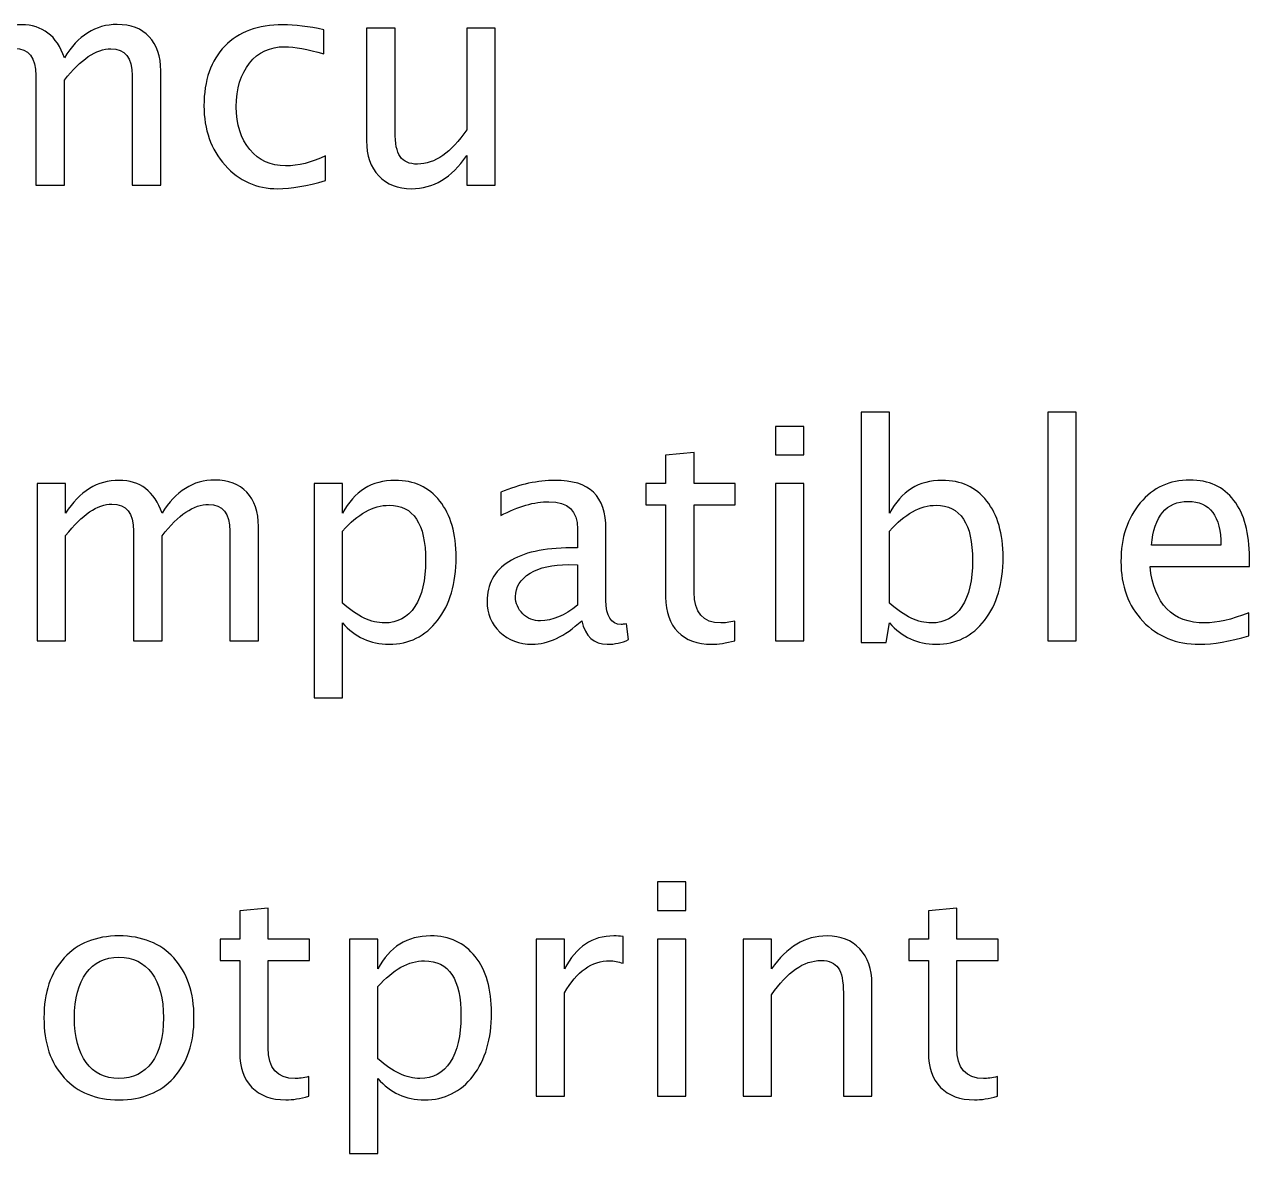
# Model space of a CAD drawing. Header units: centimetres. Extents: x -55 to 43, y -73 to 74.
# Drawn here: x 37.67 to 42.92, y 55.52 to 60.36 of the extents above; entities that cross this region are included whole.
import ezdxf

# ---------------------------------------------------------------- set-up
doc = ezdxf.new("R2010")
doc.units = ezdxf.units.CM
doc.header["$MEASUREMENT"] = 0
doc.layers.add('Layer 1', color=7, linetype='Continuous')

msp = doc.modelspace()

# ---------------------------------------------------------------- linework, layer by layer
at = {"layer": 'Layer 1'}
for points, knots in [([(37.30862, 59.67044), (37.30862, 59.67044), (37.30862, 60.34354), (37.30862, 60.34354), (37.30862, 60.34354), (37.30862, 60.34354), (37.43054, 60.34354), (37.43054, 60.34354), (37.43054, 60.34354), (37.43054, 60.34354), (37.43054, 60.21633), (37.43054, 60.21633), (37.43054, 60.21633), (37.49002, 60.31052), (37.56622, 60.35751), (37.65956, 60.35751), (37.65956, 60.35751), (37.74952, 60.35751), (37.81069, 60.31052), (37.84329, 60.21633), (37.84329, 60.21633), (37.90108, 60.31137), (37.97643, 60.35878), (38.06893, 60.35878), (38.06893, 60.35878), (38.12798, 60.35878), (38.17391, 60.34142), (38.20672, 60.3065), (38.20672, 60.3065), (38.23953, 60.27157), (38.25604, 60.22268), (38.25604, 60.15981), (38.25604, 60.15981), (38.25604, 60.15981), (38.25604, 59.67044), (38.25604, 59.67044), (38.25604, 59.67044), (38.25604, 59.67044), (38.13412, 59.67044), (38.13412, 59.67044), (38.13412, 59.67044), (38.13412, 59.67044), (38.13412, 60.13971), (38.13412, 60.13971), (38.13412, 60.13971), (38.13412, 60.21633), (38.10364, 60.25464), (38.04268, 60.25464), (38.04268, 60.25464), (37.97939, 60.25464), (37.91293, 60.20998), (37.84329, 60.12044), (37.84329, 60.12044), (37.84329, 60.12044), (37.84329, 59.67044), (37.84329, 59.67044), (37.84329, 59.67044), (37.84329, 59.67044), (37.72137, 59.67044), (37.72137, 59.67044), (37.72137, 59.67044), (37.72137, 59.67044), (37.72137, 60.14013), (37.72137, 60.14013), (37.72137, 60.14013), (37.72137, 60.21739), (37.69047, 60.25591), (37.62845, 60.25591), (37.62845, 60.25591), (37.56685, 60.25591), (37.50081, 60.21104), (37.43054, 60.12108), (37.43054, 60.12108), (37.43054, 60.12108), (37.43054, 59.67044), (37.43054, 59.67044), (37.43054, 59.67044), (37.43054, 59.67044), (37.30862, 59.67044), (37.30862, 59.67044)], [0, 0, 0, 0, 0.047619, 0.047619, 0.047619, 0.047619, 0.0952381, 0.0952381, 0.0952381, 0.0952381, 0.1428571, 0.1428571, 0.1428571, 0.1428571, 0.1904762, 0.1904762, 0.1904762, 0.1904762, 0.2380952, 0.2380952, 0.2380952, 0.2380952, 0.2857143, 0.2857143, 0.2857143, 0.2857143, 0.3333333, 0.3333333, 0.3333333, 0.3333333, 0.3809524, 0.3809524, 0.3809524, 0.3809524, 0.4285714, 0.4285714, 0.4285714, 0.4285714, 0.4761905, 0.4761905, 0.4761905, 0.4761905, 0.5238095, 0.5238095, 0.5238095, 0.5238095, 0.5714286, 0.5714286, 0.5714286, 0.5714286, 0.6190476, 0.6190476, 0.6190476, 0.6190476, 0.6666667, 0.6666667, 0.6666667, 0.6666667, 0.7142857, 0.7142857, 0.7142857, 0.7142857, 0.7619048, 0.7619048, 0.7619048, 0.7619048, 0.8095238, 0.8095238, 0.8095238, 0.8095238, 0.8571429, 0.8571429, 0.8571429, 0.8571429, 0.9047619, 0.9047619, 0.9047619, 0.9047619, 1, 1, 1, 1]), ([(38.96174, 59.69076), (38.88279, 59.66705), (38.81463, 59.6552), (38.75727, 59.6552), (38.75727, 59.6552), (38.66625, 59.6552), (38.5909, 59.68886), (38.531, 59.75595), (38.531, 59.75595), (38.4711, 59.82326), (38.44104, 59.90814), (38.44104, 60.01038), (38.44104, 60.01038), (38.44104, 60.1196), (38.47067, 60.2049), (38.52994, 60.26586), (38.52994, 60.26586), (38.58921, 60.32703), (38.67197, 60.35751), (38.77823, 60.35751), (38.77823, 60.35751), (38.83051, 60.35751), (38.88935, 60.35031), (38.95412, 60.33592), (38.95412, 60.33592), (38.95412, 60.33592), (38.95412, 60.23305), (38.95412, 60.23305), (38.95412, 60.23305), (38.88533, 60.25337), (38.82924, 60.26353), (38.78606, 60.26353), (38.78606, 60.26353), (38.7234, 60.26353), (38.67324, 60.24004), (38.63577, 60.19326), (38.63577, 60.19326), (38.59831, 60.14648), (38.57947, 60.08404), (38.57947, 60.00614), (38.57947, 60.00614), (38.57947, 59.93058), (38.59894, 59.86962), (38.63768, 59.82284), (38.63768, 59.82284), (38.67641, 59.77627), (38.727, 59.75299), (38.78987, 59.75299), (38.78987, 59.75299), (38.84554, 59.75299), (38.90269, 59.76738), (38.96174, 59.79617), (38.96174, 59.79617), (38.96174, 59.79617), (38.96174, 59.69076), (38.96174, 59.69076)], [0, 0, 0, 0, 0.0666667, 0.0666667, 0.0666667, 0.0666667, 0.1333333, 0.1333333, 0.1333333, 0.1333333, 0.2, 0.2, 0.2, 0.2, 0.2666667, 0.2666667, 0.2666667, 0.2666667, 0.3333333, 0.3333333, 0.3333333, 0.3333333, 0.4, 0.4, 0.4, 0.4, 0.4666667, 0.4666667, 0.4666667, 0.4666667, 0.5333333, 0.5333333, 0.5333333, 0.5333333, 0.6, 0.6, 0.6, 0.6, 0.6666667, 0.6666667, 0.6666667, 0.6666667, 0.7333333, 0.7333333, 0.7333333, 0.7333333, 0.8, 0.8, 0.8, 0.8, 0.8666667, 0.8666667, 0.8666667, 0.8666667, 1, 1, 1, 1]), ([(39.56647, 59.67044), (39.56647, 59.67044), (39.56647, 59.79702), (39.56647, 59.79702), (39.56647, 59.79702), (39.50149, 59.7024), (39.42254, 59.6552), (39.32983, 59.6552), (39.32983, 59.6552), (39.27098, 59.6552), (39.22421, 59.67362), (39.18949, 59.71066), (39.18949, 59.71066), (39.15457, 59.7477), (39.13721, 59.79744), (39.13721, 59.86031), (39.13721, 59.86031), (39.13721, 59.86031), (39.13721, 60.34354), (39.13721, 60.34354), (39.13721, 60.34354), (39.13721, 60.34354), (39.25913, 60.34354), (39.25913, 60.34354), (39.25913, 60.34354), (39.25913, 60.34354), (39.25913, 59.9001), (39.25913, 59.9001), (39.25913, 59.9001), (39.25913, 59.84951), (39.26654, 59.81374), (39.28114, 59.79257), (39.28114, 59.79257), (39.29596, 59.77119), (39.32051, 59.76061), (39.35502, 59.76061), (39.35502, 59.76061), (39.42952, 59.76061), (39.50022, 59.80951), (39.56647, 59.90751), (39.56647, 59.90751), (39.56647, 59.90751), (39.56647, 60.34354), (39.56647, 60.34354), (39.56647, 60.34354), (39.56647, 60.34354), (39.68839, 60.34354), (39.68839, 60.34354), (39.68839, 60.34354), (39.68839, 60.34354), (39.68839, 59.67044), (39.68839, 59.67044), (39.68839, 59.67044), (39.68839, 59.67044), (39.56647, 59.67044), (39.56647, 59.67044)], [0, 0, 0, 0, 0.0666667, 0.0666667, 0.0666667, 0.0666667, 0.1333333, 0.1333333, 0.1333333, 0.1333333, 0.2, 0.2, 0.2, 0.2, 0.2666667, 0.2666667, 0.2666667, 0.2666667, 0.3333333, 0.3333333, 0.3333333, 0.3333333, 0.4, 0.4, 0.4, 0.4, 0.4666667, 0.4666667, 0.4666667, 0.4666667, 0.5333333, 0.5333333, 0.5333333, 0.5333333, 0.6, 0.6, 0.6, 0.6, 0.6666667, 0.6666667, 0.6666667, 0.6666667, 0.7333333, 0.7333333, 0.7333333, 0.7333333, 0.8, 0.8, 0.8, 0.8, 0.8666667, 0.8666667, 0.8666667, 0.8666667, 1, 1, 1, 1]), ([(41.25495, 57.71125), (41.25495, 57.71125), (41.25495, 58.69804), (41.25495, 58.69804), (41.25495, 58.69804), (41.25495, 58.69804), (41.37687, 58.69804), (41.37687, 58.69804), (41.37687, 58.69804), (41.37687, 58.69804), (41.37687, 58.26476), (41.37687, 58.26476), (41.37687, 58.26476), (41.42682, 58.35895), (41.50197, 58.40594), (41.60208, 58.40594), (41.60208, 58.40594), (41.68315, 58.40594), (41.74686, 58.37652), (41.79343, 58.31746), (41.79343, 58.31746), (41.84, 58.25841), (41.86328, 58.17776), (41.86328, 58.07553), (41.86328, 58.07553), (41.86328, 57.96419), (41.83682, 57.87423), (41.78412, 57.80608), (41.78412, 57.80608), (41.73141, 57.73771), (41.66199, 57.70363), (41.57605, 57.70363), (41.57605, 57.70363), (41.49625, 57.70363), (41.42979, 57.73411), (41.37687, 57.79528), (41.37687, 57.79528), (41.37687, 57.79528), (41.36205, 57.71125), (41.36205, 57.71125), (41.36205, 57.71125), (41.36205, 57.71125), (41.25495, 57.71125), (41.25495, 57.71125)], [0, 0, 0, 0, 0.0833333, 0.0833333, 0.0833333, 0.0833333, 0.1666667, 0.1666667, 0.1666667, 0.1666667, 0.25, 0.25, 0.25, 0.25, 0.3333333, 0.3333333, 0.3333333, 0.3333333, 0.4166667, 0.4166667, 0.4166667, 0.4166667, 0.5, 0.5, 0.5, 0.5, 0.5833333, 0.5833333, 0.5833333, 0.5833333, 0.6666667, 0.6666667, 0.6666667, 0.6666667, 0.75, 0.75, 0.75, 0.75, 0.8333333, 0.8333333, 0.8333333, 0.8333333, 1, 1, 1, 1]), ([(42.0542, 57.71887), (42.0542, 57.71887), (42.0542, 58.69804), (42.0542, 58.69804), (42.0542, 58.69804), (42.0542, 58.69804), (42.17612, 58.69804), (42.17612, 58.69804), (42.17612, 58.69804), (42.17612, 58.69804), (42.17612, 57.71887), (42.17612, 57.71887), (42.17612, 57.71887), (42.17612, 57.71887), (42.0542, 57.71887), (42.0542, 57.71887)], [0, 0, 0, 0, 0.2, 0.2, 0.2, 0.2, 0.4, 0.4, 0.4, 0.4, 0.6, 0.6, 0.6, 0.6, 1, 1, 1, 1]), ([(40.88792, 58.51516), (40.88792, 58.51516), (40.88792, 58.63708), (40.88792, 58.63708), (40.88792, 58.63708), (40.88792, 58.63708), (41.00984, 58.63708), (41.00984, 58.63708), (41.00984, 58.63708), (41.00984, 58.63708), (41.00984, 58.51516), (41.00984, 58.51516), (41.00984, 58.51516), (41.00984, 58.51516), (40.88792, 58.51516), (40.88792, 58.51516)], [0, 0, 0, 0, 0.2, 0.2, 0.2, 0.2, 0.4, 0.4, 0.4, 0.4, 0.6, 0.6, 0.6, 0.6, 1, 1, 1, 1]), ([(40.71393, 57.71908), (40.67625, 57.70871), (40.64345, 57.70363), (40.61572, 57.70363), (40.61572, 57.70363), (40.55349, 57.70363), (40.50502, 57.72141), (40.4703, 57.75697), (40.4703, 57.75697), (40.43538, 57.79253), (40.41802, 57.84185), (40.41802, 57.90514), (40.41802, 57.90514), (40.41802, 57.90514), (40.41802, 58.30053), (40.41802, 58.30053), (40.41802, 58.30053), (40.41802, 58.30053), (40.33378, 58.30053), (40.33378, 58.30053), (40.33378, 58.30053), (40.33378, 58.30053), (40.33378, 58.39197), (40.33378, 58.39197), (40.33378, 58.39197), (40.33378, 58.39197), (40.41802, 58.39197), (40.41802, 58.39197), (40.41802, 58.39197), (40.41802, 58.39197), (40.41802, 58.51368), (40.41802, 58.51368), (40.41802, 58.51368), (40.41802, 58.51368), (40.53994, 58.52532), (40.53994, 58.52532), (40.53994, 58.52532), (40.53994, 58.52532), (40.53994, 58.39197), (40.53994, 58.39197), (40.53994, 58.39197), (40.53994, 58.39197), (40.71647, 58.39197), (40.71647, 58.39197), (40.71647, 58.39197), (40.71647, 58.39197), (40.71647, 58.30053), (40.71647, 58.30053), (40.71647, 58.30053), (40.71647, 58.30053), (40.53994, 58.30053), (40.53994, 58.30053), (40.53994, 58.30053), (40.53994, 58.30053), (40.53994, 57.92715), (40.53994, 57.92715), (40.53994, 57.92715), (40.53994, 57.8391), (40.57825, 57.79507), (40.65466, 57.79507), (40.65466, 57.79507), (40.67096, 57.79507), (40.69065, 57.79782), (40.71393, 57.80311), (40.71393, 57.80311), (40.71393, 57.80311), (40.71393, 57.71908), (40.71393, 57.71908)], [0, 0, 0, 0, 0.0555556, 0.0555556, 0.0555556, 0.0555556, 0.1111111, 0.1111111, 0.1111111, 0.1111111, 0.1666667, 0.1666667, 0.1666667, 0.1666667, 0.2222222, 0.2222222, 0.2222222, 0.2222222, 0.2777778, 0.2777778, 0.2777778, 0.2777778, 0.3333333, 0.3333333, 0.3333333, 0.3333333, 0.3888889, 0.3888889, 0.3888889, 0.3888889, 0.4444444, 0.4444444, 0.4444444, 0.4444444, 0.5, 0.5, 0.5, 0.5, 0.5555556, 0.5555556, 0.5555556, 0.5555556, 0.6111111, 0.6111111, 0.6111111, 0.6111111, 0.6666667, 0.6666667, 0.6666667, 0.6666667, 0.7222222, 0.7222222, 0.7222222, 0.7222222, 0.7777778, 0.7777778, 0.7777778, 0.7777778, 0.8333333, 0.8333333, 0.8333333, 0.8333333, 0.8888889, 0.8888889, 0.8888889, 0.8888889, 1, 1, 1, 1]), ([(37.72668, 57.71887), (37.72668, 57.71887), (37.72668, 58.39197), (37.72668, 58.39197), (37.72668, 58.39197), (37.72668, 58.39197), (37.8486, 58.39197), (37.8486, 58.39197), (37.8486, 58.39197), (37.8486, 58.39197), (37.8486, 58.26476), (37.8486, 58.26476), (37.8486, 58.26476), (37.90808, 58.35895), (37.98428, 58.40594), (38.07762, 58.40594), (38.07762, 58.40594), (38.16758, 58.40594), (38.22875, 58.35895), (38.26135, 58.26476), (38.26135, 58.26476), (38.31914, 58.3598), (38.39449, 58.40721), (38.48699, 58.40721), (38.48699, 58.40721), (38.54604, 58.40721), (38.59197, 58.38985), (38.62478, 58.35493), (38.62478, 58.35493), (38.65759, 58.32), (38.6741, 58.27111), (38.6741, 58.20824), (38.6741, 58.20824), (38.6741, 58.20824), (38.6741, 57.71887), (38.6741, 57.71887), (38.6741, 57.71887), (38.6741, 57.71887), (38.55218, 57.71887), (38.55218, 57.71887), (38.55218, 57.71887), (38.55218, 57.71887), (38.55218, 58.18814), (38.55218, 58.18814), (38.55218, 58.18814), (38.55218, 58.26476), (38.5217, 58.30307), (38.46074, 58.30307), (38.46074, 58.30307), (38.39745, 58.30307), (38.33099, 58.25841), (38.26135, 58.16887), (38.26135, 58.16887), (38.26135, 58.16887), (38.26135, 57.71887), (38.26135, 57.71887), (38.26135, 57.71887), (38.26135, 57.71887), (38.13943, 57.71887), (38.13943, 57.71887), (38.13943, 57.71887), (38.13943, 57.71887), (38.13943, 58.18856), (38.13943, 58.18856), (38.13943, 58.18856), (38.13943, 58.26582), (38.10853, 58.30434), (38.04651, 58.30434), (38.04651, 58.30434), (37.98491, 58.30434), (37.91887, 58.25947), (37.8486, 58.16951), (37.8486, 58.16951), (37.8486, 58.16951), (37.8486, 57.71887), (37.8486, 57.71887), (37.8486, 57.71887), (37.8486, 57.71887), (37.72668, 57.71887), (37.72668, 57.71887)], [0, 0, 0, 0, 0.047619, 0.047619, 0.047619, 0.047619, 0.0952381, 0.0952381, 0.0952381, 0.0952381, 0.1428571, 0.1428571, 0.1428571, 0.1428571, 0.1904762, 0.1904762, 0.1904762, 0.1904762, 0.2380952, 0.2380952, 0.2380952, 0.2380952, 0.2857143, 0.2857143, 0.2857143, 0.2857143, 0.3333333, 0.3333333, 0.3333333, 0.3333333, 0.3809524, 0.3809524, 0.3809524, 0.3809524, 0.4285714, 0.4285714, 0.4285714, 0.4285714, 0.4761905, 0.4761905, 0.4761905, 0.4761905, 0.5238095, 0.5238095, 0.5238095, 0.5238095, 0.5714286, 0.5714286, 0.5714286, 0.5714286, 0.6190476, 0.6190476, 0.6190476, 0.6190476, 0.6666667, 0.6666667, 0.6666667, 0.6666667, 0.7142857, 0.7142857, 0.7142857, 0.7142857, 0.7619048, 0.7619048, 0.7619048, 0.7619048, 0.8095238, 0.8095238, 0.8095238, 0.8095238, 0.8571429, 0.8571429, 0.8571429, 0.8571429, 0.9047619, 0.9047619, 0.9047619, 0.9047619, 1, 1, 1, 1]), ([(38.91244, 57.47376), (38.91244, 57.47376), (38.91244, 58.39197), (38.91244, 58.39197), (38.91244, 58.39197), (38.91244, 58.39197), (39.03436, 58.39197), (39.03436, 58.39197), (39.03436, 58.39197), (39.03436, 58.39197), (39.03436, 58.26476), (39.03436, 58.26476), (39.03436, 58.26476), (39.08431, 58.35895), (39.15946, 58.40594), (39.25957, 58.40594), (39.25957, 58.40594), (39.34064, 58.40594), (39.40435, 58.37652), (39.45092, 58.31746), (39.45092, 58.31746), (39.49749, 58.25841), (39.52077, 58.17776), (39.52077, 58.07553), (39.52077, 58.07553), (39.52077, 57.96419), (39.49431, 57.87423), (39.44161, 57.80608), (39.44161, 57.80608), (39.3889, 57.73771), (39.31948, 57.70363), (39.23354, 57.70363), (39.23354, 57.70363), (39.15374, 57.70363), (39.08728, 57.73411), (39.03436, 57.79528), (39.03436, 57.79528), (39.03436, 57.79528), (39.03436, 57.47376), (39.03436, 57.47376), (39.03436, 57.47376), (39.03436, 57.47376), (38.91244, 57.47376), (38.91244, 57.47376)], [0, 0, 0, 0, 0.0833333, 0.0833333, 0.0833333, 0.0833333, 0.1666667, 0.1666667, 0.1666667, 0.1666667, 0.25, 0.25, 0.25, 0.25, 0.3333333, 0.3333333, 0.3333333, 0.3333333, 0.4166667, 0.4166667, 0.4166667, 0.4166667, 0.5, 0.5, 0.5, 0.5, 0.5833333, 0.5833333, 0.5833333, 0.5833333, 0.6666667, 0.6666667, 0.6666667, 0.6666667, 0.75, 0.75, 0.75, 0.75, 0.8333333, 0.8333333, 0.8333333, 0.8333333, 1, 1, 1, 1]), ([(40.05861, 57.8046), (39.98538, 57.73729), (39.91489, 57.70363), (39.84716, 57.70363), (39.84716, 57.70363), (39.79149, 57.70363), (39.74513, 57.72099), (39.70852, 57.75591), (39.70852, 57.75591), (39.67169, 57.79084), (39.65327, 57.83486), (39.65327, 57.88799), (39.65327, 57.88799), (39.65327, 57.96144), (39.68417, 58.01796), (39.74598, 58.05733), (39.74598, 58.05733), (39.80779, 58.0967), (39.89648, 58.11638), (40.01205, 58.11638), (40.01205, 58.11638), (40.01205, 58.11638), (40.04062, 58.11638), (40.04062, 58.11638), (40.04062, 58.11638), (40.04062, 58.11638), (40.04062, 58.19745), (40.04062, 58.19745), (40.04062, 58.19745), (40.04062, 58.27555), (39.99998, 58.3145), (39.91849, 58.3145), (39.91849, 58.3145), (39.85541, 58.3145), (39.78641, 58.2946), (39.71169, 58.25481), (39.71169, 58.25481), (39.71169, 58.25481), (39.71169, 58.35514), (39.71169, 58.35514), (39.71169, 58.35514), (39.79382, 58.38901), (39.87129, 58.40594), (39.94389, 58.40594), (39.94389, 58.40594), (40.01861, 58.40594), (40.07385, 58.38901), (40.1092, 58.35493), (40.1092, 58.35493), (40.14476, 58.32085), (40.16254, 58.26836), (40.16254, 58.19745), (40.16254, 58.19745), (40.16254, 58.19745), (40.16254, 57.89328), (40.16254, 57.89328), (40.16254, 57.89328), (40.16254, 57.82365), (40.18392, 57.78872), (40.22689, 57.78872), (40.22689, 57.78872), (40.23218, 57.78872), (40.24001, 57.78957), (40.25038, 57.79126), (40.25038, 57.79126), (40.25038, 57.79126), (40.25906, 57.72353), (40.25906, 57.72353), (40.25906, 57.72353), (40.23133, 57.71019), (40.20085, 57.70363), (40.16741, 57.70363), (40.16741, 57.70363), (40.11047, 57.70363), (40.07428, 57.73729), (40.05861, 57.8046)], [0, 0, 0, 0, 0.05, 0.05, 0.05, 0.05, 0.1, 0.1, 0.1, 0.1, 0.15, 0.15, 0.15, 0.15, 0.2, 0.2, 0.2, 0.2, 0.25, 0.25, 0.25, 0.25, 0.3, 0.3, 0.3, 0.3, 0.35, 0.35, 0.35, 0.35, 0.4, 0.4, 0.4, 0.4, 0.45, 0.45, 0.45, 0.45, 0.5, 0.5, 0.5, 0.5, 0.55, 0.55, 0.55, 0.55, 0.6, 0.6, 0.6, 0.6, 0.65, 0.65, 0.65, 0.65, 0.7, 0.7, 0.7, 0.7, 0.75, 0.75, 0.75, 0.75, 0.8, 0.8, 0.8, 0.8, 0.85, 0.85, 0.85, 0.85, 0.9, 0.9, 0.9, 0.9, 1, 1, 1, 1]), ([(40.88792, 57.71887), (40.88792, 57.71887), (40.88792, 58.39197), (40.88792, 58.39197), (40.88792, 58.39197), (40.88792, 58.39197), (41.00984, 58.39197), (41.00984, 58.39197), (41.00984, 58.39197), (41.00984, 58.39197), (41.00984, 57.71887), (41.00984, 57.71887), (41.00984, 57.71887), (41.00984, 57.71887), (40.88792, 57.71887), (40.88792, 57.71887)], [0, 0, 0, 0, 0.2, 0.2, 0.2, 0.2, 0.4, 0.4, 0.4, 0.4, 0.6, 0.6, 0.6, 0.6, 1, 1, 1, 1]), ([(42.91526, 57.74046), (42.83335, 57.71591), (42.76328, 57.70363), (42.70486, 57.70363), (42.70486, 57.70363), (42.60517, 57.70363), (42.5241, 57.73665), (42.46166, 57.80248), (42.46166, 57.80248), (42.39922, 57.86831), (42.36789, 57.95361), (42.36789, 58.0586), (42.36789, 58.0586), (42.36789, 58.16041), (42.39541, 58.24402), (42.45065, 58.30942), (42.45065, 58.30942), (42.5059, 58.37461), (42.57659, 58.40721), (42.66274, 58.40721), (42.66274, 58.40721), (42.74423, 58.40721), (42.80731, 58.37821), (42.85176, 58.32022), (42.85176, 58.32022), (42.89621, 58.26222), (42.91844, 58.18009), (42.91844, 58.07362), (42.91844, 58.07362), (42.91844, 58.07362), (42.9178, 58.03637), (42.9178, 58.03637), (42.9178, 58.03637), (42.9178, 58.03637), (42.49235, 58.03637), (42.49235, 58.03637), (42.49235, 58.03637), (42.51013, 57.8755), (42.58866, 57.79507), (42.72772, 57.79507), (42.72772, 57.79507), (42.77874, 57.79507), (42.84118, 57.80946), (42.91526, 57.83825), (42.91526, 57.83825), (42.91526, 57.83825), (42.91526, 57.74046), (42.91526, 57.74046)], [0, 0, 0, 0, 0.0769231, 0.0769231, 0.0769231, 0.0769231, 0.1538462, 0.1538462, 0.1538462, 0.1538462, 0.2307692, 0.2307692, 0.2307692, 0.2307692, 0.3076923, 0.3076923, 0.3076923, 0.3076923, 0.3846154, 0.3846154, 0.3846154, 0.3846154, 0.4615385, 0.4615385, 0.4615385, 0.4615385, 0.5384615, 0.5384615, 0.5384615, 0.5384615, 0.6153846, 0.6153846, 0.6153846, 0.6153846, 0.6923077, 0.6923077, 0.6923077, 0.6923077, 0.7692308, 0.7692308, 0.7692308, 0.7692308, 0.8461538, 0.8461538, 0.8461538, 0.8461538, 1, 1, 1, 1]), ([(39.03436, 57.87931), (39.09723, 57.82322), (39.15713, 57.79507), (39.21407, 57.79507), (39.21407, 57.79507), (39.27016, 57.79507), (39.31355, 57.81857), (39.34403, 57.86534), (39.34403, 57.86534), (39.37472, 57.91212), (39.38996, 57.97795), (39.38996, 58.06304), (39.38996, 58.06304), (39.38996, 58.22052), (39.33789, 58.29926), (39.23375, 58.29926), (39.23375, 58.29926), (39.16559, 58.29926), (39.09913, 58.26243), (39.03436, 58.18856), (39.03436, 58.18856), (39.03436, 58.18856), (39.03436, 57.87931), (39.03436, 57.87931)], [0, 0, 0, 0, 0.1428571, 0.1428571, 0.1428571, 0.1428571, 0.2857143, 0.2857143, 0.2857143, 0.2857143, 0.4285714, 0.4285714, 0.4285714, 0.4285714, 0.5714286, 0.5714286, 0.5714286, 0.5714286, 0.7142857, 0.7142857, 0.7142857, 0.7142857, 1, 1, 1, 1]), ([(41.37687, 57.87931), (41.43974, 57.82322), (41.49964, 57.79507), (41.55658, 57.79507), (41.55658, 57.79507), (41.61267, 57.79507), (41.65606, 57.81857), (41.68654, 57.86534), (41.68654, 57.86534), (41.71723, 57.91212), (41.73247, 57.97795), (41.73247, 58.06304), (41.73247, 58.06304), (41.73247, 58.22052), (41.6804, 58.29926), (41.57626, 58.29926), (41.57626, 58.29926), (41.5081, 58.29926), (41.44164, 58.26243), (41.37687, 58.18856), (41.37687, 58.18856), (41.37687, 58.18856), (41.37687, 57.87931), (41.37687, 57.87931)], [0, 0, 0, 0, 0.1428571, 0.1428571, 0.1428571, 0.1428571, 0.2857143, 0.2857143, 0.2857143, 0.2857143, 0.4285714, 0.4285714, 0.4285714, 0.4285714, 0.5714286, 0.5714286, 0.5714286, 0.5714286, 0.7142857, 0.7142857, 0.7142857, 0.7142857, 1, 1, 1, 1]), ([(42.4987, 58.12781), (42.4987, 58.12781), (42.79588, 58.12781), (42.79588, 58.12781), (42.79588, 58.12781), (42.79588, 58.25312), (42.7491, 58.31577), (42.65576, 58.31577), (42.65576, 58.31577), (42.56178, 58.31577), (42.5095, 58.25312), (42.4987, 58.12781)], [0, 0, 0, 0, 0.25, 0.25, 0.25, 0.25, 0.5, 0.5, 0.5, 0.5, 1, 1, 1, 1]), ([(40.04062, 57.87106), (40.04062, 57.87106), (40.04062, 58.04399), (40.04062, 58.04399), (40.04062, 58.04399), (40.04062, 58.04399), (40.00146, 58.04526), (40.00146, 58.04526), (40.00146, 58.04526), (39.93373, 58.04526), (39.87912, 58.03277), (39.83742, 58.0078), (39.83742, 58.0078), (39.79593, 57.98261), (39.77519, 57.94938), (39.77519, 57.90789), (39.77519, 57.90789), (39.77519, 57.87889), (39.78556, 57.85434), (39.80609, 57.83423), (39.80609, 57.83423), (39.82684, 57.81412), (39.85203, 57.80396), (39.88187, 57.80396), (39.88187, 57.80396), (39.93267, 57.80396), (39.98559, 57.8264), (40.04062, 57.87106)], [0, 0, 0, 0, 0.125, 0.125, 0.125, 0.125, 0.25, 0.25, 0.25, 0.25, 0.375, 0.375, 0.375, 0.375, 0.5, 0.5, 0.5, 0.5, 0.625, 0.625, 0.625, 0.625, 0.75, 0.75, 0.75, 0.75, 1, 1, 1, 1]), ([(40.38298, 56.56359), (40.38298, 56.56359), (40.38298, 56.68551), (40.38298, 56.68551), (40.38298, 56.68551), (40.38298, 56.68551), (40.5049, 56.68551), (40.5049, 56.68551), (40.5049, 56.68551), (40.5049, 56.68551), (40.5049, 56.56359), (40.5049, 56.56359), (40.5049, 56.56359), (40.5049, 56.56359), (40.38298, 56.56359), (40.38298, 56.56359)], [0, 0, 0, 0, 0.2, 0.2, 0.2, 0.2, 0.4, 0.4, 0.4, 0.4, 0.6, 0.6, 0.6, 0.6, 1, 1, 1, 1]), ([(38.8901, 55.76751), (38.85242, 55.75714), (38.81962, 55.75206), (38.79189, 55.75206), (38.79189, 55.75206), (38.72966, 55.75206), (38.68119, 55.76984), (38.64647, 55.8054), (38.64647, 55.8054), (38.61155, 55.84096), (38.59419, 55.89028), (38.59419, 55.95357), (38.59419, 55.95357), (38.59419, 55.95357), (38.59419, 56.34896), (38.59419, 56.34896), (38.59419, 56.34896), (38.59419, 56.34896), (38.50995, 56.34896), (38.50995, 56.34896), (38.50995, 56.34896), (38.50995, 56.34896), (38.50995, 56.4404), (38.50995, 56.4404), (38.50995, 56.4404), (38.50995, 56.4404), (38.59419, 56.4404), (38.59419, 56.4404), (38.59419, 56.4404), (38.59419, 56.4404), (38.59419, 56.56211), (38.59419, 56.56211), (38.59419, 56.56211), (38.59419, 56.56211), (38.71611, 56.57375), (38.71611, 56.57375), (38.71611, 56.57375), (38.71611, 56.57375), (38.71611, 56.4404), (38.71611, 56.4404), (38.71611, 56.4404), (38.71611, 56.4404), (38.89264, 56.4404), (38.89264, 56.4404), (38.89264, 56.4404), (38.89264, 56.4404), (38.89264, 56.34896), (38.89264, 56.34896), (38.89264, 56.34896), (38.89264, 56.34896), (38.71611, 56.34896), (38.71611, 56.34896), (38.71611, 56.34896), (38.71611, 56.34896), (38.71611, 55.97558), (38.71611, 55.97558), (38.71611, 55.97558), (38.71611, 55.88753), (38.75442, 55.8435), (38.83083, 55.8435), (38.83083, 55.8435), (38.84713, 55.8435), (38.86682, 55.84625), (38.8901, 55.85154), (38.8901, 55.85154), (38.8901, 55.85154), (38.8901, 55.76751), (38.8901, 55.76751)], [0, 0, 0, 0, 0.0555556, 0.0555556, 0.0555556, 0.0555556, 0.1111111, 0.1111111, 0.1111111, 0.1111111, 0.1666667, 0.1666667, 0.1666667, 0.1666667, 0.2222222, 0.2222222, 0.2222222, 0.2222222, 0.2777778, 0.2777778, 0.2777778, 0.2777778, 0.3333333, 0.3333333, 0.3333333, 0.3333333, 0.3888889, 0.3888889, 0.3888889, 0.3888889, 0.4444444, 0.4444444, 0.4444444, 0.4444444, 0.5, 0.5, 0.5, 0.5, 0.5555556, 0.5555556, 0.5555556, 0.5555556, 0.6111111, 0.6111111, 0.6111111, 0.6111111, 0.6666667, 0.6666667, 0.6666667, 0.6666667, 0.7222222, 0.7222222, 0.7222222, 0.7222222, 0.7777778, 0.7777778, 0.7777778, 0.7777778, 0.8333333, 0.8333333, 0.8333333, 0.8333333, 0.8888889, 0.8888889, 0.8888889, 0.8888889, 1, 1, 1, 1]), ([(41.83925, 55.76751), (41.80157, 55.75714), (41.76877, 55.75206), (41.74104, 55.75206), (41.74104, 55.75206), (41.67881, 55.75206), (41.63034, 55.76984), (41.59562, 55.8054), (41.59562, 55.8054), (41.5607, 55.84096), (41.54334, 55.89028), (41.54334, 55.95357), (41.54334, 55.95357), (41.54334, 55.95357), (41.54334, 56.34896), (41.54334, 56.34896), (41.54334, 56.34896), (41.54334, 56.34896), (41.4591, 56.34896), (41.4591, 56.34896), (41.4591, 56.34896), (41.4591, 56.34896), (41.4591, 56.4404), (41.4591, 56.4404), (41.4591, 56.4404), (41.4591, 56.4404), (41.54334, 56.4404), (41.54334, 56.4404), (41.54334, 56.4404), (41.54334, 56.4404), (41.54334, 56.56211), (41.54334, 56.56211), (41.54334, 56.56211), (41.54334, 56.56211), (41.66526, 56.57375), (41.66526, 56.57375), (41.66526, 56.57375), (41.66526, 56.57375), (41.66526, 56.4404), (41.66526, 56.4404), (41.66526, 56.4404), (41.66526, 56.4404), (41.84179, 56.4404), (41.84179, 56.4404), (41.84179, 56.4404), (41.84179, 56.4404), (41.84179, 56.34896), (41.84179, 56.34896), (41.84179, 56.34896), (41.84179, 56.34896), (41.66526, 56.34896), (41.66526, 56.34896), (41.66526, 56.34896), (41.66526, 56.34896), (41.66526, 55.97558), (41.66526, 55.97558), (41.66526, 55.97558), (41.66526, 55.88753), (41.70357, 55.8435), (41.77998, 55.8435), (41.77998, 55.8435), (41.79628, 55.8435), (41.81597, 55.84625), (41.83925, 55.85154), (41.83925, 55.85154), (41.83925, 55.85154), (41.83925, 55.76751), (41.83925, 55.76751)], [0, 0, 0, 0, 0.0555556, 0.0555556, 0.0555556, 0.0555556, 0.1111111, 0.1111111, 0.1111111, 0.1111111, 0.1666667, 0.1666667, 0.1666667, 0.1666667, 0.2222222, 0.2222222, 0.2222222, 0.2222222, 0.2777778, 0.2777778, 0.2777778, 0.2777778, 0.3333333, 0.3333333, 0.3333333, 0.3333333, 0.3888889, 0.3888889, 0.3888889, 0.3888889, 0.4444444, 0.4444444, 0.4444444, 0.4444444, 0.5, 0.5, 0.5, 0.5, 0.5555556, 0.5555556, 0.5555556, 0.5555556, 0.6111111, 0.6111111, 0.6111111, 0.6111111, 0.6666667, 0.6666667, 0.6666667, 0.6666667, 0.7222222, 0.7222222, 0.7222222, 0.7222222, 0.7777778, 0.7777778, 0.7777778, 0.7777778, 0.8333333, 0.8333333, 0.8333333, 0.8333333, 0.8888889, 0.8888889, 0.8888889, 0.8888889, 1, 1, 1, 1]), ([(38.07688, 55.75206), (37.97803, 55.75206), (37.89972, 55.7836), (37.84214, 55.84668), (37.84214, 55.84668), (37.78436, 55.90975), (37.75557, 55.99548), (37.75557, 56.10364), (37.75557, 56.10364), (37.75557, 56.21159), (37.78436, 56.2971), (37.84214, 56.35997), (37.84214, 56.35997), (37.89972, 56.42283), (37.97803, 56.45437), (38.07688, 56.45437), (38.07688, 56.45437), (38.17573, 56.45437), (38.25405, 56.42283), (38.31162, 56.35997), (38.31162, 56.35997), (38.3694, 56.2971), (38.39819, 56.21159), (38.39819, 56.10364), (38.39819, 56.10364), (38.39819, 55.99548), (38.3694, 55.90975), (38.31162, 55.84668), (38.31162, 55.84668), (38.25405, 55.7836), (38.17573, 55.75206), (38.07688, 55.75206)], [0, 0, 0, 0, 0.1111111, 0.1111111, 0.1111111, 0.1111111, 0.2222222, 0.2222222, 0.2222222, 0.2222222, 0.3333333, 0.3333333, 0.3333333, 0.3333333, 0.4444444, 0.4444444, 0.4444444, 0.4444444, 0.5555556, 0.5555556, 0.5555556, 0.5555556, 0.6666667, 0.6666667, 0.6666667, 0.6666667, 0.7777778, 0.7777778, 0.7777778, 0.7777778, 1, 1, 1, 1]), ([(39.06409, 55.52219), (39.06409, 55.52219), (39.06409, 56.4404), (39.06409, 56.4404), (39.06409, 56.4404), (39.06409, 56.4404), (39.18601, 56.4404), (39.18601, 56.4404), (39.18601, 56.4404), (39.18601, 56.4404), (39.18601, 56.31319), (39.18601, 56.31319), (39.18601, 56.31319), (39.23596, 56.40738), (39.31111, 56.45437), (39.41122, 56.45437), (39.41122, 56.45437), (39.49229, 56.45437), (39.556, 56.42495), (39.60257, 56.36589), (39.60257, 56.36589), (39.64914, 56.30684), (39.67242, 56.22619), (39.67242, 56.12396), (39.67242, 56.12396), (39.67242, 56.01262), (39.64596, 55.92266), (39.59326, 55.85451), (39.59326, 55.85451), (39.54055, 55.78614), (39.47113, 55.75206), (39.38519, 55.75206), (39.38519, 55.75206), (39.30539, 55.75206), (39.23893, 55.78254), (39.18601, 55.84371), (39.18601, 55.84371), (39.18601, 55.84371), (39.18601, 55.52219), (39.18601, 55.52219), (39.18601, 55.52219), (39.18601, 55.52219), (39.06409, 55.52219), (39.06409, 55.52219)], [0, 0, 0, 0, 0.0833333, 0.0833333, 0.0833333, 0.0833333, 0.1666667, 0.1666667, 0.1666667, 0.1666667, 0.25, 0.25, 0.25, 0.25, 0.3333333, 0.3333333, 0.3333333, 0.3333333, 0.4166667, 0.4166667, 0.4166667, 0.4166667, 0.5, 0.5, 0.5, 0.5, 0.5833333, 0.5833333, 0.5833333, 0.5833333, 0.6666667, 0.6666667, 0.6666667, 0.6666667, 0.75, 0.75, 0.75, 0.75, 0.8333333, 0.8333333, 0.8333333, 0.8333333, 1, 1, 1, 1]), ([(39.86334, 55.7673), (39.86334, 55.7673), (39.86334, 56.4404), (39.86334, 56.4404), (39.86334, 56.4404), (39.86334, 56.4404), (39.98526, 56.4404), (39.98526, 56.4404), (39.98526, 56.4404), (39.98526, 56.4404), (39.98526, 56.31319), (39.98526, 56.31319), (39.98526, 56.31319), (40.03373, 56.40738), (40.10401, 56.45437), (40.19629, 56.45437), (40.19629, 56.45437), (40.20878, 56.45437), (40.2219, 56.45331), (40.23545, 56.4512), (40.23545, 56.4512), (40.23545, 56.4512), (40.23545, 56.33711), (40.23545, 56.33711), (40.23545, 56.33711), (40.21428, 56.34409), (40.19566, 56.34769), (40.17957, 56.34769), (40.17957, 56.34769), (40.1021, 56.34769), (40.03733, 56.30197), (39.98526, 56.21032), (39.98526, 56.21032), (39.98526, 56.21032), (39.98526, 55.7673), (39.98526, 55.7673), (39.98526, 55.7673), (39.98526, 55.7673), (39.86334, 55.7673), (39.86334, 55.7673)], [0, 0, 0, 0, 0.0909091, 0.0909091, 0.0909091, 0.0909091, 0.1818182, 0.1818182, 0.1818182, 0.1818182, 0.2727273, 0.2727273, 0.2727273, 0.2727273, 0.3636364, 0.3636364, 0.3636364, 0.3636364, 0.4545455, 0.4545455, 0.4545455, 0.4545455, 0.5454545, 0.5454545, 0.5454545, 0.5454545, 0.6363636, 0.6363636, 0.6363636, 0.6363636, 0.7272727, 0.7272727, 0.7272727, 0.7272727, 0.8181818, 0.8181818, 0.8181818, 0.8181818, 1, 1, 1, 1]), ([(40.75001, 55.7673), (40.75001, 55.7673), (40.75001, 56.4404), (40.75001, 56.4404), (40.75001, 56.4404), (40.75001, 56.4404), (40.87193, 56.4404), (40.87193, 56.4404), (40.87193, 56.4404), (40.87193, 56.4404), (40.87193, 56.31319), (40.87193, 56.31319), (40.87193, 56.31319), (40.93649, 56.40738), (41.01565, 56.45437), (41.10921, 56.45437), (41.10921, 56.45437), (41.16805, 56.45437), (41.21483, 56.43596), (41.24933, 56.39891), (41.24933, 56.39891), (41.28383, 56.36208), (41.30119, 56.31234), (41.30119, 56.25011), (41.30119, 56.25011), (41.30119, 56.25011), (41.30119, 55.7673), (41.30119, 55.7673), (41.30119, 55.7673), (41.30119, 55.7673), (41.17927, 55.7673), (41.17927, 55.7673), (41.17927, 55.7673), (41.17927, 55.7673), (41.17927, 56.21032), (41.17927, 56.21032), (41.17927, 56.21032), (41.17927, 56.26027), (41.17186, 56.29583), (41.15726, 56.317), (41.15726, 56.317), (41.14244, 56.33838), (41.1181, 56.34896), (41.08402, 56.34896), (41.08402, 56.34896), (41.00909, 56.34896), (40.93839, 56.30007), (40.87193, 56.20228), (40.87193, 56.20228), (40.87193, 56.20228), (40.87193, 55.7673), (40.87193, 55.7673), (40.87193, 55.7673), (40.87193, 55.7673), (40.75001, 55.7673), (40.75001, 55.7673)], [0, 0, 0, 0, 0.0666667, 0.0666667, 0.0666667, 0.0666667, 0.1333333, 0.1333333, 0.1333333, 0.1333333, 0.2, 0.2, 0.2, 0.2, 0.2666667, 0.2666667, 0.2666667, 0.2666667, 0.3333333, 0.3333333, 0.3333333, 0.3333333, 0.4, 0.4, 0.4, 0.4, 0.4666667, 0.4666667, 0.4666667, 0.4666667, 0.5333333, 0.5333333, 0.5333333, 0.5333333, 0.6, 0.6, 0.6, 0.6, 0.6666667, 0.6666667, 0.6666667, 0.6666667, 0.7333333, 0.7333333, 0.7333333, 0.7333333, 0.8, 0.8, 0.8, 0.8, 0.8666667, 0.8666667, 0.8666667, 0.8666667, 1, 1, 1, 1]), ([(40.38298, 55.7673), (40.38298, 55.7673), (40.38298, 56.4404), (40.38298, 56.4404), (40.38298, 56.4404), (40.38298, 56.4404), (40.5049, 56.4404), (40.5049, 56.4404), (40.5049, 56.4404), (40.5049, 56.4404), (40.5049, 55.7673), (40.5049, 55.7673), (40.5049, 55.7673), (40.5049, 55.7673), (40.38298, 55.7673), (40.38298, 55.7673)], [0, 0, 0, 0, 0.2, 0.2, 0.2, 0.2, 0.4, 0.4, 0.4, 0.4, 0.6, 0.6, 0.6, 0.6, 1, 1, 1, 1]), ([(38.07667, 55.8435), (38.13699, 55.8435), (38.18398, 55.86615), (38.21743, 55.91166), (38.21743, 55.91166), (38.25066, 55.95695), (38.26738, 56.02109), (38.26738, 56.10364), (38.26738, 56.10364), (38.26738, 56.18598), (38.25066, 56.2499), (38.21743, 56.2952), (38.21743, 56.2952), (38.18398, 56.34028), (38.13699, 56.36293), (38.07667, 56.36293), (38.07667, 56.36293), (38.01613, 56.36293), (37.96914, 56.34028), (37.93612, 56.2952), (37.93612, 56.2952), (37.90289, 56.2499), (37.88638, 56.18598), (37.88638, 56.10364), (37.88638, 56.10364), (37.88638, 56.02109), (37.90289, 55.95695), (37.93612, 55.91166), (37.93612, 55.91166), (37.96914, 55.86615), (38.01613, 55.8435), (38.07667, 55.8435)], [0, 0, 0, 0, 0.1111111, 0.1111111, 0.1111111, 0.1111111, 0.2222222, 0.2222222, 0.2222222, 0.2222222, 0.3333333, 0.3333333, 0.3333333, 0.3333333, 0.4444444, 0.4444444, 0.4444444, 0.4444444, 0.5555556, 0.5555556, 0.5555556, 0.5555556, 0.6666667, 0.6666667, 0.6666667, 0.6666667, 0.7777778, 0.7777778, 0.7777778, 0.7777778, 1, 1, 1, 1]), ([(39.18601, 55.92774), (39.24888, 55.87165), (39.30878, 55.8435), (39.36572, 55.8435), (39.36572, 55.8435), (39.42181, 55.8435), (39.4652, 55.867), (39.49568, 55.91377), (39.49568, 55.91377), (39.52637, 55.96055), (39.54161, 56.02638), (39.54161, 56.11147), (39.54161, 56.11147), (39.54161, 56.26895), (39.48954, 56.34769), (39.3854, 56.34769), (39.3854, 56.34769), (39.31724, 56.34769), (39.25078, 56.31086), (39.18601, 56.23699), (39.18601, 56.23699), (39.18601, 56.23699), (39.18601, 55.92774), (39.18601, 55.92774)], [0, 0, 0, 0, 0.1428571, 0.1428571, 0.1428571, 0.1428571, 0.2857143, 0.2857143, 0.2857143, 0.2857143, 0.4285714, 0.4285714, 0.4285714, 0.4285714, 0.5714286, 0.5714286, 0.5714286, 0.5714286, 0.7142857, 0.7142857, 0.7142857, 0.7142857, 1, 1, 1, 1])]:
    msp.add_open_spline(points, degree=3, knots=knots, dxfattribs=at)

doc.saveas('drawing.dxf')
